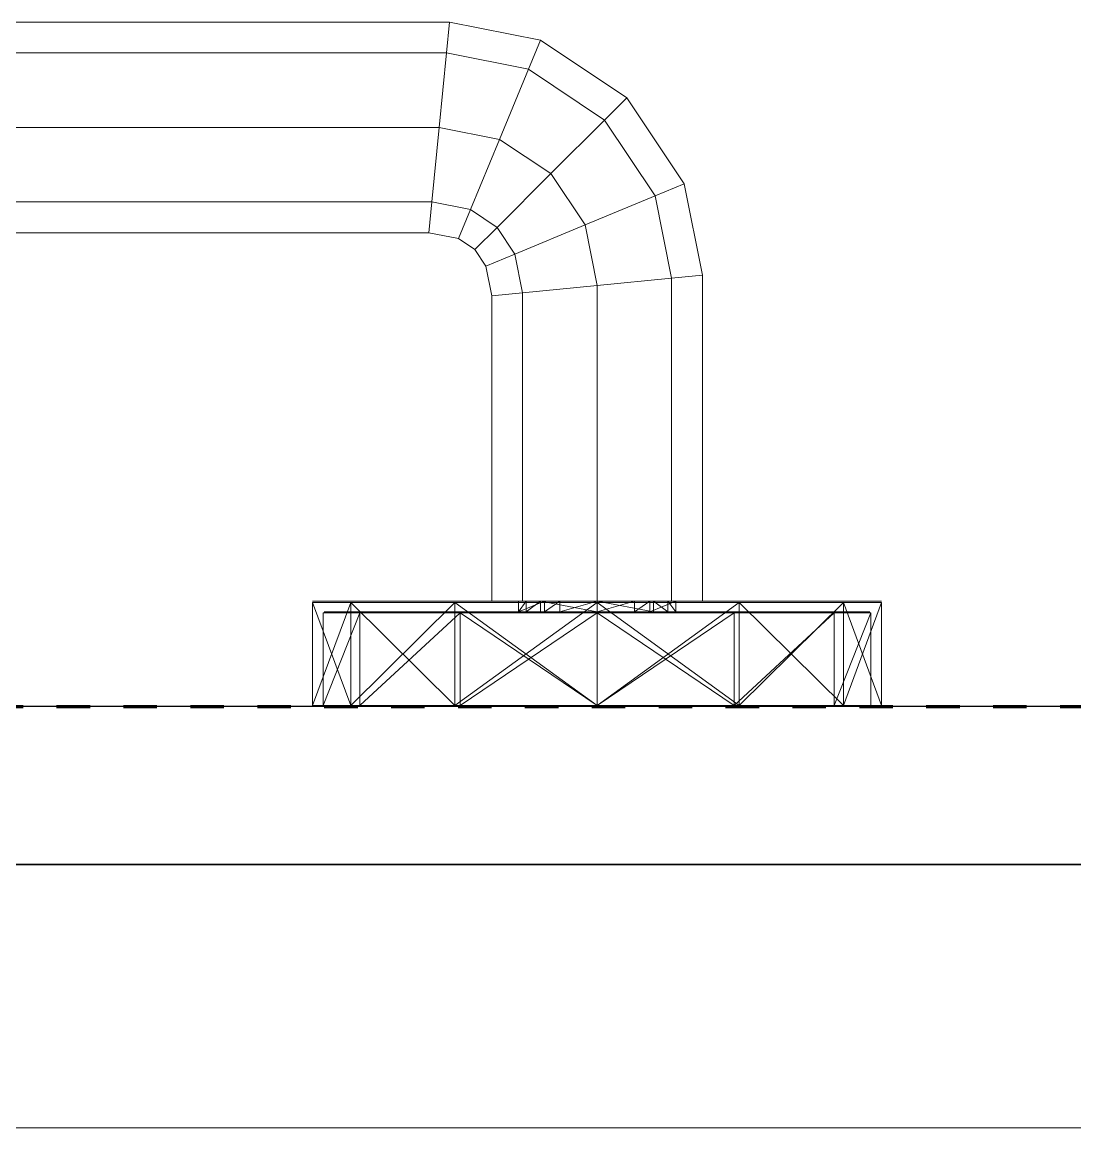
# Model space of a CAD drawing. Header units: millimetres. Extents: x -5300 to 98858, y -5196 to 93886.
# Drawn here: x 55917.4 to 56017.4, y 46445 to 46550 of the extents above; entities that cross this region are included whole.
import ezdxf

# ---------------------------------------------------------------- set-up
doc = ezdxf.new("R2010")
doc.units = ezdxf.units.MM
doc.linetypes.add('Штрих', pattern=[6.35, 3.175, -3.175])
doc.linetypes.add('Штрих_2_', pattern=[6.35, 3.175, -3.175])
for name, color, linetype, lineweight, true_color in [('_Разделитель помещений_', 4, 'Штрих', 70, 0x00ffff), ('Двери', 7, 'Continuous', 18, 0x7f7f7f), ('Стены', 7, 'Continuous', 18, 0x7f7f7f), ('Стены разрез', 7, 'Continuous', 50, 0x7f7f7f)]:
    doc.layers.add(name, color=color, linetype=linetype, lineweight=lineweight, true_color=true_color)

# ---------------------------------------------------------------- blocks, each defined once
blk = doc.blocks.new('СТВ_Перегородка_Кирпич 81954 - СТВ_Перегородка_Кирпич 81954-242721-Подвал')
at = {"layer": 'Стены', "color": 254, "true_color": 0xd4d4d4}
for p, q in [((55510, 46485), (57010, 46485)), ((55510, 46470), (57010, 46470)), ((57010, 46470), (55510, 46470))]:
    blk.add_line(p, q, dxfattribs=at)
at = {"layer": 'Стены разрез', "color": 254, "lineweight": 25, "true_color": 0xd4d4d4}
for p, q in [((57635, 46485), (54765, 46485)), ((57650, 46470), (54750, 46470)), ((54765, 46470), (57635, 46470))]:
    blk.add_line(p, q, dxfattribs=at)
blk = doc.blocks.new('Дп-9 - Дп-9-242763-Подвал')
at = {"layer": 'Двери', "color": 254, "true_color": 0xd4d4d4}
for p, q in [((55876.02, 46550), (55957.98, 46550)), ((55957.98, 46550), (55876.02, 46550)), ((55957.7, 46547.07), (55957.98, 46550)), ((55957.98, 46550), (55957.7, 46547.07)), ((55957.98, 46550), (55957.7, 46547.07)), ((55957.7, 46547.07), (55957.98, 46550)), ((55957.98, 46550), (55966.64, 46548.28)), ((55966.64, 46548.28), (55957.98, 46550)), ((55965.5, 46545.52), (55966.64, 46548.28)), ((55966.64, 46548.28), (55965.5, 46545.52)), ((55966.64, 46548.28), (55965.5, 46545.52)), ((55965.5, 46545.52), (55966.64, 46548.28)), ((55966.64, 46548.28), (55974.82, 46542.82)), ((55974.82, 46542.82), (55966.64, 46548.28)), ((55957.7, 46547.07), (55876.3, 46547.07)), ((55876.3, 46547.07), (55957.7, 46547.07)), ((55876.3, 46547.07), (55957.7, 46547.07)), ((55957.7, 46547.07), (55876.3, 46547.07)), ((55957, 46540), (55957.7, 46547.07)), ((55957.7, 46547.07), (55957, 46540)), ((55957.7, 46547.07), (55957, 46540)), ((55957, 46540), (55957.7, 46547.07)), ((55965.5, 46545.52), (55957.7, 46547.07)), ((55957.7, 46547.07), (55965.5, 46545.52)), ((55957.7, 46547.07), (55965.5, 46545.52)), ((55965.5, 46545.52), (55957.7, 46547.07)), ((55962.74, 46538.86), (55965.5, 46545.52)), ((55965.5, 46545.52), (55962.74, 46538.86)), ((55965.5, 46545.52), (55962.74, 46538.86)), ((55962.74, 46538.86), (55965.5, 46545.52)), ((55972.7, 46540.7), (55965.5, 46545.52)), ((55965.5, 46545.52), (55972.7, 46540.7)), ((55965.5, 46545.52), (55972.7, 46540.7)), ((55972.7, 46540.7), (55965.5, 46545.52)), ((55972.7, 46540.7), (55974.82, 46542.82)), ((55974.82, 46542.82), (55972.7, 46540.7)), ((55974.82, 46542.82), (55972.7, 46540.7)), ((55972.7, 46540.7), (55974.82, 46542.82)), ((55974.82, 46542.82), (55980.28, 46534.64)), ((55980.28, 46534.64), (55974.82, 46542.82)), ((55967.61, 46535.61), (55972.7, 46540.7)), ((55972.7, 46540.7), (55967.61, 46535.61)), ((55972.7, 46540.7), (55967.61, 46535.61)), ((55967.61, 46535.61), (55972.7, 46540.7)), ((55977.52, 46533.5), (55972.7, 46540.7)), ((55972.7, 46540.7), (55977.52, 46533.5)), ((55972.7, 46540.7), (55977.52, 46533.5)), ((55977.52, 46533.5), (55972.7, 46540.7)), ((55957, 46540), (55877, 46540)), ((55877, 46540), (55957, 46540)), ((55877, 46540), (55957, 46540)), ((55957, 46540), (55877, 46540)), ((55956.3, 46532.93), (55957, 46540)), ((55957, 46540), (55956.3, 46532.93)), ((55957, 46540), (55956.3, 46532.93)), ((55956.3, 46532.93), (55957, 46540)), ((55962.74, 46538.86), (55957, 46540)), ((55957, 46540), (55962.74, 46538.86)), ((55957, 46540), (55962.74, 46538.86)), ((55962.74, 46538.86), (55957, 46540)), ((55959.98, 46532.2), (55962.74, 46538.86)), ((55962.74, 46538.86), (55959.98, 46532.2)), ((55962.74, 46538.86), (55959.98, 46532.2)), ((55959.98, 46532.2), (55962.74, 46538.86)), ((55967.61, 46535.61), (55962.74, 46538.86)), ((55962.74, 46538.86), (55967.61, 46535.61)), ((55962.74, 46538.86), (55967.61, 46535.61)), ((55967.61, 46535.61), (55962.74, 46538.86)), ((55962.51, 46530.51), (55967.61, 46535.61)), ((55967.61, 46535.61), (55962.51, 46530.51)), ((55967.61, 46535.61), (55962.51, 46530.51)), ((55962.51, 46530.51), (55967.61, 46535.61)), ((55970.86, 46530.74), (55967.61, 46535.61)), ((55967.61, 46535.61), (55970.86, 46530.74)), ((55967.61, 46535.61), (55970.86, 46530.74)), ((55970.86, 46530.74), (55967.61, 46535.61)), ((55977.52, 46533.5), (55980.28, 46534.64)), ((55980.28, 46534.64), (55977.52, 46533.5)), ((55980.28, 46534.64), (55977.52, 46533.5)), ((55977.52, 46533.5), (55980.28, 46534.64)), ((55980.28, 46534.64), (55982, 46525.98)), ((55982, 46525.98), (55980.28, 46534.64)), ((55956.3, 46532.93), (55877.7, 46532.93)), ((55877.7, 46532.93), (55956.3, 46532.93)), ((55877.7, 46532.93), (55956.3, 46532.93)), ((55956.3, 46532.93), (55877.7, 46532.93)), ((55956.02, 46530), (55956.3, 46532.93)), ((55956.3, 46532.93), (55956.02, 46530)), ((55956.3, 46532.93), (55956.02, 46530)), ((55956.02, 46530), (55956.3, 46532.93)), ((55959.98, 46532.2), (55956.3, 46532.93)), ((55956.3, 46532.93), (55959.98, 46532.2)), ((55956.3, 46532.93), (55959.98, 46532.2)), ((55959.98, 46532.2), (55956.3, 46532.93)), ((55970.86, 46530.74), (55977.52, 46533.5)), ((55977.52, 46533.5), (55970.86, 46530.74)), ((55977.52, 46533.5), (55970.86, 46530.74)), ((55970.86, 46530.74), (55977.52, 46533.5)), ((55979.07, 46525.7), (55977.52, 46533.5)), ((55977.52, 46533.5), (55979.07, 46525.7)), ((55977.52, 46533.5), (55979.07, 46525.7)), ((55979.07, 46525.7), (55977.52, 46533.5)), ((55958.84, 46529.44), (55959.98, 46532.2)), ((55959.98, 46532.2), (55958.84, 46529.44)), ((55959.98, 46532.2), (55958.84, 46529.44)), ((55958.84, 46529.44), (55959.98, 46532.2)), ((55962.51, 46530.51), (55959.98, 46532.2)), ((55959.98, 46532.2), (55962.51, 46530.51)), ((55959.98, 46532.2), (55962.51, 46530.51)), ((55962.51, 46530.51), (55959.98, 46532.2)), ((55956.02, 46530), (55877.98, 46530)), ((55877.98, 46530), (55956.02, 46530)), ((55958.84, 46529.44), (55956.02, 46530)), ((55956.02, 46530), (55958.84, 46529.44)), ((55960.4, 46528.4), (55962.51, 46530.51)), ((55962.51, 46530.51), (55960.4, 46528.4)), ((55962.51, 46530.51), (55960.4, 46528.4)), ((55960.4, 46528.4), (55962.51, 46530.51)), ((55964.2, 46527.98), (55962.51, 46530.51)), ((55962.51, 46530.51), (55964.2, 46527.98)), ((55962.51, 46530.51), (55964.2, 46527.98)), ((55964.2, 46527.98), (55962.51, 46530.51)), ((55964.2, 46527.98), (55970.86, 46530.74)), ((55970.86, 46530.74), (55964.2, 46527.98)), ((55970.86, 46530.74), (55964.2, 46527.98)), ((55964.2, 46527.98), (55970.86, 46530.74)), ((55972, 46525), (55970.86, 46530.74)), ((55970.86, 46530.74), (55972, 46525)), ((55970.86, 46530.74), (55972, 46525)), ((55972, 46525), (55970.86, 46530.74)), ((55960.4, 46528.4), (55958.84, 46529.44)), ((55958.84, 46529.44), (55960.4, 46528.4)), ((55961.44, 46526.84), (55960.4, 46528.4)), ((55960.4, 46528.4), (55961.44, 46526.84)), ((55961.44, 46526.84), (55964.2, 46527.98)), ((55964.2, 46527.98), (55961.44, 46526.84)), ((55964.2, 46527.98), (55961.44, 46526.84)), ((55961.44, 46526.84), (55964.2, 46527.98)), ((55964.93, 46524.3), (55964.2, 46527.98)), ((55964.2, 46527.98), (55964.93, 46524.3)), ((55964.2, 46527.98), (55964.93, 46524.3)), ((55964.93, 46524.3), (55964.2, 46527.98)), ((55962, 46524.02), (55961.44, 46526.84)), ((55961.44, 46526.84), (55962, 46524.02)), ((55972, 46525), (55979.07, 46525.7)), ((55979.07, 46525.7), (55972, 46525)), ((55979.07, 46525.7), (55972, 46525)), ((55972, 46525), (55979.07, 46525.7)), ((55979.07, 46525.7), (55982, 46525.98)), ((55982, 46525.98), (55979.07, 46525.7)), ((55982, 46525.98), (55979.07, 46525.7)), ((55979.07, 46525.7), (55982, 46525.98)), ((55979.07, 46495), (55979.07, 46525.7)), ((55979.07, 46525.7), (55979.07, 46495)), ((55979.07, 46525.7), (55979.07, 46495)), ((55979.07, 46495), (55979.07, 46525.7)), ((55982, 46525.98), (55982, 46495)), ((55982, 46495), (55982, 46525.98)), ((55964.93, 46524.3), (55972, 46525)), ((55972, 46525), (55964.93, 46524.3)), ((55972, 46525), (55964.93, 46524.3)), ((55964.93, 46524.3), (55972, 46525)), ((55972, 46495), (55972, 46525)), ((55972, 46525), (55972, 46495)), ((55972, 46525), (55972, 46495)), ((55972, 46495), (55972, 46525)), ((55962, 46524.02), (55964.93, 46524.3)), ((55964.93, 46524.3), (55962, 46524.02)), ((55964.93, 46524.3), (55962, 46524.02)), ((55962, 46524.02), (55964.93, 46524.3)), ((55962, 46495), (55962, 46524.02)), ((55962, 46524.02), (55962, 46495)), ((55964.93, 46495), (55964.93, 46524.3)), ((55964.93, 46524.3), (55964.93, 46495)), ((55964.93, 46524.3), (55964.93, 46495)), ((55964.93, 46495), (55964.93, 46524.3)), ((55948.62, 46495), (55945, 46495)), ((55945, 46495), (55948.62, 46495)), ((55945, 46495), (55958.5, 46495)), ((55948.62, 46494.9), (55945, 46494.9)), ((55948.62, 46494.9), (55945, 46494.9)), ((55945, 46485.1), (55945, 46494.9)), ((55948.62, 46485.1), (55945, 46494.9)), ((55948.62, 46494.9), (55945, 46485.1)), ((55948.62, 46494.9), (55945, 46494.9)), ((55945, 46494.9), (55948.62, 46494.9)), ((55945, 46494.9), (55945, 46485.1)), ((55948.62, 46485.1), (55945, 46494.9)), ((55945, 46485.1), (55948.62, 46494.9)), ((55948.71, 46495), (55945.1, 46495)), ((55948.71, 46495), (55945.1, 46495)), ((55967, 46495), (55945.1, 46495)), ((55967, 46495), (55945.1, 46495)), ((55967, 46495), (55945.1, 46495)), ((55958.5, 46495), (55948.62, 46495)), ((55948.62, 46495), (55958.5, 46495)), ((55948.62, 46495), (55958.5, 46495)), ((55958.5, 46494.9), (55948.62, 46494.9)), ((55958.5, 46494.9), (55948.62, 46494.9)), ((55958.5, 46485.1), (55948.62, 46494.9)), ((55958.5, 46494.9), (55948.62, 46485.1)), ((55948.62, 46485.1), (55948.62, 46494.9)), ((55948.62, 46485.1), (55948.62, 46494.9)), ((55958.5, 46494.9), (55948.62, 46494.9)), ((55958.5, 46494.9), (55948.62, 46494.9)), ((55958.5, 46494.9), (55948.62, 46485.1)), ((55958.5, 46485.1), (55948.62, 46494.9)), ((55948.62, 46494.9), (55948.62, 46485.1)), ((55948.62, 46494.9), (55948.62, 46485.1)), ((55958.55, 46495), (55948.71, 46495)), ((55958.55, 46495), (55948.71, 46495)), ((55967, 46495), (55948.71, 46495)), ((55964.53, 46495), (55948.71, 46495)), ((55965.28, 46495), (55948.71, 46495)), ((55948.71, 46495), (55967, 46495)), ((55967, 46495), (55948.71, 46495)), ((55972, 46495), (55958.5, 46495)), ((55972, 46495), (55958.5, 46495)), ((55985.5, 46495), (55958.5, 46495)), ((55985.5, 46495), (55958.5, 46495)), ((55985.5, 46495), (55958.5, 46495)), ((55958.5, 46495), (55958.5, 46495)), ((55972, 46494.9), (55958.5, 46494.9)), ((55972, 46494.9), (55958.5, 46494.9)), ((55972, 46494.9), (55958.5, 46485.1)), ((55972, 46485.1), (55958.5, 46494.9)), ((55958.5, 46485.1), (55958.5, 46494.9)), ((55958.5, 46485.1), (55958.5, 46494.9)), ((55972, 46494.9), (55958.5, 46494.9)), ((55972, 46494.9), (55958.5, 46494.9)), ((55972, 46494.9), (55958.5, 46485.1)), ((55958.5, 46494.9), (55958.5, 46485.1)), ((55972, 46494.9), (55958.5, 46485.1)), ((55958.5, 46494.9), (55958.5, 46485.1)), ((55972, 46495), (55958.55, 46495)), ((55972, 46495), (55958.55, 46495)), ((55958.55, 46495), (55967, 46495)), ((55958.55, 46495), (55967, 46495)), ((55958.55, 46495), (55968.46, 46495)), ((55966.63, 46495), (55958.55, 46495)), ((55965.28, 46495), (55958.55, 46495)), ((55964.93, 46495), (55962, 46495)), ((55962, 46495), (55964.93, 46495)), ((55964.53, 46494), (55964.53, 46495)), ((55964.53, 46495), (55965.28, 46495)), ((55964.53, 46495), (55967, 46495)), ((55964.53, 46494), (55965.28, 46495)), ((55964.53, 46494), (55967, 46495)), ((55964.53, 46495), (55967, 46495)), ((55972, 46495), (55964.93, 46495)), ((55964.93, 46495), (55972, 46495)), ((55966.63, 46495), (55965.28, 46495)), ((55965.28, 46494), (55966.63, 46495)), ((55965.28, 46494), (55965.28, 46495)), ((55972, 46495), (55966.63, 46495)), ((55972, 46494), (55966.63, 46495)), ((55966.63, 46494), (55966.63, 46495)), ((55972, 46495), (55966.63, 46495)), ((55967, 46495), (55968.46, 46495)), ((55967, 46495), (55967, 46494)), ((55967, 46494), (55967, 46495)), ((55967, 46495), (55967, 46495)), ((55967, 46495), (55967, 46494)), ((55967, 46495), (55967, 46495)), ((55967, 46495), (55967, 46494)), ((55968.46, 46495), (55967, 46494)), ((55967, 46494), (55967, 46495)), ((55967, 46494), (55967, 46495)), ((55967, 46494), (55967, 46495)), ((55967, 46495), (55967, 46494)), ((55967, 46495), (55967, 46495)), ((55967, 46495), (55967, 46495)), ((55967, 46494), (55967, 46495)), ((55967, 46494), (55967, 46495)), ((55967, 46494), (55967, 46495)), ((55967, 46495), (55967, 46495)), ((55972, 46495), (55968.46, 46495)), ((55972, 46495), (55968.46, 46495)), ((55972, 46495), (55968.46, 46494)), ((55968.46, 46495), (55968.46, 46494)), ((55985.45, 46495), (55972, 46495)), ((55985.45, 46495), (55972, 46495)), ((55977.37, 46495), (55972, 46495)), ((55972, 46495), (55975.54, 46495)), ((55977.37, 46494), (55972, 46495)), ((55972, 46494), (55972, 46495)), ((55977.37, 46495), (55972, 46495)), ((55972, 46495), (55972, 46495)), ((55972, 46495), (55975.54, 46495)), ((55972, 46495), (55972, 46494)), ((55975.54, 46495), (55972, 46494)), ((55972, 46495), (55972, 46495)), ((55972, 46495), (55985.5, 46495)), ((55985.5, 46495), (55972, 46495)), ((55979.07, 46495), (55972, 46495)), ((55972, 46495), (55979.07, 46495)), ((55985.5, 46494.9), (55972, 46494.9)), ((55985.5, 46494.9), (55972, 46494.9)), ((55985.5, 46485.1), (55972, 46494.9)), ((55985.5, 46494.9), (55972, 46485.1)), ((55972, 46485.1), (55972, 46494.9)), ((55972, 46485.1), (55972, 46494.9)), ((55985.5, 46494.9), (55972, 46494.9)), ((55985.5, 46494.9), (55972, 46494.9)), ((55985.5, 46494.9), (55972, 46485.1)), ((55972, 46494.9), (55972, 46485.1)), ((55985.5, 46494.9), (55972, 46485.1)), ((55972, 46494.9), (55972, 46485.1)), ((55977, 46495), (55975.54, 46495)), ((55977, 46495), (55975.54, 46494)), ((55985.45, 46495), (55975.54, 46495)), ((55975.54, 46495), (55975.54, 46494)), ((55977, 46494), (55977, 46495)), ((55979.47, 46495), (55977, 46495)), ((55977, 46495), (55977, 46494)), ((55977, 46494), (55979.47, 46495)), ((55977, 46494), (55977, 46495)), ((55977, 46494), (55977, 46495)), ((55977, 46494), (55977, 46495)), ((55979.47, 46495), (55977, 46495)), ((55977, 46495), (55977, 46495)), ((55977, 46495), (55977, 46495)), ((55977, 46495), (55995.3, 46495)), ((55977, 46495), (55998.9, 46495)), ((55977, 46495), (55977, 46495)), ((55977, 46495), (55977, 46494)), ((55977, 46495), (55998.9, 46495)), ((55977, 46495), (55977, 46495)), ((55977, 46495), (55977, 46494)), ((55977, 46495), (55977, 46494)), ((55977, 46495), (55998.9, 46495)), ((55977, 46495), (55995.3, 46495)), ((55977, 46495), (55977, 46495)), ((55977, 46495), (55977, 46494)), ((55977, 46495), (55977, 46494)), ((55977, 46495), (55977, 46494)), ((55977, 46495), (55995.3, 46495)), ((55977, 46495), (55985.45, 46495)), ((55977, 46495), (55985.45, 46495)), ((55977.37, 46495), (55978.72, 46495)), ((55978.72, 46494), (55977.37, 46495)), ((55977.37, 46494), (55977.37, 46495)), ((55977.37, 46495), (55985.45, 46495)), ((55979.47, 46495), (55978.72, 46495)), ((55979.47, 46494), (55978.72, 46495)), ((55978.72, 46494), (55978.72, 46495)), ((55978.72, 46495), (55985.45, 46495)), ((55978.72, 46495), (55995.3, 46495)), ((55982, 46495), (55979.07, 46495)), ((55979.07, 46495), (55982, 46495)), ((55979.47, 46494), (55979.47, 46495)), ((55979.47, 46495), (55995.3, 46495)), ((55985.45, 46495), (55995.3, 46495)), ((55995.3, 46495), (55985.45, 46495)), ((55985.5, 46495), (55995.38, 46495)), ((55995.38, 46495), (55985.5, 46495)), ((55985.5, 46495), (55999, 46495)), ((55985.5, 46495), (55995.38, 46495)), ((55985.5, 46495), (55985.5, 46495)), ((55995.38, 46494.9), (55985.5, 46494.9)), ((55995.38, 46494.9), (55985.5, 46494.9)), ((55985.5, 46485.1), (55995.38, 46494.9)), ((55985.5, 46485.1), (55985.5, 46494.9)), ((55995.38, 46485.1), (55985.5, 46494.9)), ((55985.5, 46485.1), (55985.5, 46494.9)), ((55985.5, 46494.9), (55995.38, 46494.9)), ((55995.38, 46494.9), (55985.5, 46494.9)), ((55985.5, 46494.9), (55985.5, 46485.1)), ((55985.5, 46485.1), (55995.38, 46494.9)), ((55995.38, 46485.1), (55985.5, 46494.9)), ((55985.5, 46494.9), (55985.5, 46485.1)), ((55995.3, 46495), (55998.9, 46495)), ((55998.9, 46495), (55995.3, 46495)), ((55995.38, 46495), (55999, 46495)), ((55999, 46495), (55995.38, 46495)), ((55995.38, 46494.9), (55999, 46494.9)), ((55999, 46494.9), (55995.38, 46494.9)), ((55995.38, 46485.1), (55995.38, 46494.9)), ((55995.38, 46485.1), (55999, 46494.9)), ((55999, 46485.1), (55995.38, 46494.9)), ((55995.38, 46485.1), (55995.38, 46494.9)), ((55995.38, 46494.9), (55999, 46494.9)), ((55999, 46494.9), (55995.38, 46494.9)), ((55995.38, 46494.9), (55995.38, 46485.1)), ((55995.38, 46485.1), (55999, 46494.9)), ((55999, 46485.1), (55995.38, 46494.9)), ((55995.38, 46494.9), (55995.38, 46485.1)), ((55999, 46485.1), (55999, 46494.9)), ((55999, 46494.9), (55999, 46485.1)), ((55949.48, 46493.9), (55946, 46493.9)), ((55949.48, 46493.9), (55946, 46493.9)), ((55946, 46493.9), (55946, 46485.1)), ((55949.48, 46493.9), (55946, 46485.1)), ((55949.48, 46493.9), (55946, 46485.1)), ((55949.57, 46494), (55946.1, 46494)), ((55949.57, 46494), (55946.1, 46494)), ((55967, 46494), (55946.1, 46494)), ((55967, 46494), (55946.1, 46494)), ((55967, 46494), (55946.1, 46494)), ((55959, 46493.9), (55949.48, 46493.9)), ((55959, 46493.9), (55949.48, 46493.9)), ((55959, 46493.9), (55949.48, 46485.1)), ((55959, 46493.9), (55949.48, 46485.1)), ((55949.48, 46493.9), (55949.48, 46485.1)), ((55949.48, 46493.9), (55949.48, 46485.1)), ((55959.05, 46494), (55949.57, 46494)), ((55959.05, 46494), (55949.57, 46494)), ((55965.28, 46494), (55949.57, 46494)), ((55967, 46494), (55949.57, 46494)), ((55964.53, 46494), (55949.57, 46494)), ((55949.57, 46494), (55967, 46494)), ((55967, 46494), (55949.57, 46494)), ((55972, 46493.9), (55959, 46493.9)), ((55972, 46493.9), (55959, 46493.9)), ((55972, 46493.9), (55959, 46485.1)), ((55972, 46485.1), (55959, 46493.9)), ((55959, 46493.9), (55959, 46485.1)), ((55959, 46493.9), (55959, 46485.1)), ((55972, 46494), (55959.05, 46494)), ((55972, 46494), (55959.05, 46494)), ((55966.63, 46494), (55959.05, 46494)), ((55959.05, 46494), (55965.28, 46494)), ((55968.46, 46494), (55959.05, 46494)), ((55967, 46494), (55959.05, 46494)), ((55967, 46494), (55959.05, 46494)), ((55965.28, 46494), (55964.53, 46494)), ((55964.53, 46494), (55967, 46494)), ((55964.53, 46494), (55967, 46494)), ((55966.63, 46494), (55965.28, 46494)), ((55972, 46494), (55966.63, 46494)), ((55972, 46494), (55966.63, 46494)), ((55968.46, 46494), (55967, 46494)), ((55967, 46494), (55967, 46494)), ((55967, 46494), (55967, 46494)), ((55967, 46494), (55967, 46494)), ((55967, 46494), (55967, 46494)), ((55967, 46494), (55967, 46494)), ((55972, 46494), (55968.46, 46494)), ((55972, 46494), (55968.46, 46494)), ((55984.95, 46494), (55972, 46494)), ((55984.95, 46494), (55972, 46494)), ((55977.37, 46494), (55972, 46494)), ((55975.54, 46494), (55972, 46494)), ((55977.37, 46494), (55972, 46494)), ((55972, 46494), (55972, 46494)), ((55975.54, 46494), (55972, 46494)), ((55972, 46494), (55972, 46494)), ((55985, 46493.9), (55972, 46493.9)), ((55985, 46493.9), (55972, 46493.9)), ((55985, 46493.9), (55972, 46485.1)), ((55972, 46493.9), (55972, 46485.1)), ((55972, 46493.9), (55972, 46485.1)), ((55972, 46493.9), (55985, 46485.1)), ((55977, 46494), (55975.54, 46494)), ((55975.54, 46494), (55984.95, 46494)), ((55979.47, 46494), (55977, 46494)), ((55979.47, 46494), (55977, 46494)), ((55977, 46494), (55977, 46494)), ((55977, 46494), (55994.43, 46494)), ((55977, 46494), (55977, 46494)), ((55977, 46494), (55997.9, 46494)), ((55977, 46494), (55977, 46494)), ((55977, 46494), (55984.95, 46494)), ((55977, 46494), (55977, 46494)), ((55977, 46494), (55984.95, 46494)), ((55977, 46494), (55994.43, 46494)), ((55977, 46494), (55977, 46494)), ((55977, 46494), (55997.9, 46494)), ((55977, 46494), (55994.43, 46494)), ((55977, 46494), (55997.9, 46494)), ((55978.72, 46494), (55977.37, 46494)), ((55984.95, 46494), (55977.37, 46494)), ((55979.47, 46494), (55978.72, 46494)), ((55994.43, 46494), (55978.72, 46494)), ((55984.95, 46494), (55978.72, 46494)), ((55979.47, 46494), (55994.43, 46494)), ((55994.43, 46494), (55984.95, 46494)), ((55984.95, 46494), (55994.43, 46494)), ((55985, 46493.9), (55994.52, 46493.9)), ((55985, 46493.9), (55994.52, 46493.9)), ((55985, 46493.9), (55985, 46485.1)), ((55994.52, 46493.9), (55985, 46485.1)), ((55985, 46493.9), (55985, 46485.1)), ((55985, 46485.1), (55994.52, 46493.9)), ((55994.43, 46494), (55997.9, 46494)), ((55997.9, 46494), (55994.43, 46494)), ((55994.52, 46493.9), (55998, 46493.9)), ((55998, 46493.9), (55994.52, 46493.9)), ((55994.52, 46493.9), (55994.52, 46485.1)), ((55994.52, 46485.1), (55998, 46493.9)), ((55998, 46493.9), (55994.52, 46485.1)), ((55994.52, 46493.9), (55994.52, 46485.1)), ((55998, 46493.9), (55998, 46485.1)), ((55510, 46485), (57010, 46485)), ((57010, 46485), (55510, 46485)), ((56922, 46485), (55598, 46485)), ((55598, 46485), (56922, 46485)), ((55598, 46485), (56022, 46485)), ((56022, 46485), (55598, 46485)), ((55598, 46485), (56022, 46485)), ((56022, 46485), (55598, 46485)), ((55948.62, 46485.1), (55945, 46485.1)), ((55948.62, 46485.1), (55945, 46485.1)), ((55948.62, 46485.1), (55945, 46485.1)), ((55945, 46485.1), (55948.62, 46485.1)), ((55948.62, 46485), (55945, 46485)), ((55945, 46485), (55948.62, 46485)), ((55958.5, 46485), (55945, 46485)), ((55948.71, 46485), (55945.1, 46485)), ((55948.71, 46485), (55945.1, 46485)), ((55949.4, 46485), (55945.1, 46485)), ((55949.4, 46485), (55945.1, 46485)), ((55945.9, 46485), (55945.1, 46485)), ((55949.4, 46485), (55945.9, 46485)), ((55949.4, 46485), (55945.9, 46485)), ((55949.48, 46485.1), (55946, 46485.1)), ((55949.48, 46485.1), (55946, 46485.1)), ((55958.5, 46485.1), (55948.62, 46485.1)), ((55958.5, 46485.1), (55948.62, 46485.1)), ((55958.5, 46485.1), (55948.62, 46485.1)), ((55958.5, 46485.1), (55948.62, 46485.1)), ((55958.5, 46485), (55948.62, 46485)), ((55948.62, 46485), (55958.5, 46485)), ((55958.5, 46485), (55948.62, 46485)), ((55958.55, 46485), (55948.71, 46485)), ((55958.55, 46485), (55948.71, 46485)), ((55949.4, 46485), (55948.71, 46485)), ((55949.4, 46485), (55948.71, 46485)), ((55958.95, 46485), (55949.4, 46485)), ((55958.95, 46485), (55949.4, 46485)), ((55958.55, 46485), (55949.4, 46485)), ((55958.55, 46485), (55949.4, 46485)), ((55959, 46485.1), (55949.48, 46485.1)), ((55959, 46485.1), (55949.48, 46485.1)), ((55972, 46485.1), (55958.5, 46485.1)), ((55972, 46485.1), (55958.5, 46485.1)), ((55972, 46485.1), (55958.5, 46485.1)), ((55972, 46485.1), (55958.5, 46485.1)), ((55972, 46485), (55958.5, 46485)), ((55958.5, 46485), (55972, 46485)), ((55958.5, 46485), (55958.5, 46485)), ((55958.5, 46485), (55985.5, 46485)), ((55958.5, 46485), (55985.5, 46485)), ((55958.5, 46485), (55985.5, 46485)), ((55972, 46485), (55958.55, 46485)), ((55972, 46485), (55958.55, 46485)), ((55958.95, 46485), (55958.55, 46485)), ((55958.95, 46485), (55958.55, 46485)), ((55972, 46485), (55958.95, 46485)), ((55972, 46485), (55958.95, 46485)), ((55972, 46485), (55958.95, 46485)), ((55972, 46485), (55958.95, 46485)), ((55972, 46485.1), (55959, 46485.1)), ((55972, 46485.1), (55959, 46485.1)), ((55985, 46485.1), (55972, 46485.1)), ((55985.5, 46485.1), (55972, 46485.1)), ((55985.5, 46485.1), (55972, 46485.1)), ((55972, 46485.1), (55985, 46485.1)), ((55972, 46485.1), (55985.5, 46485.1)), ((55985.5, 46485.1), (55972, 46485.1)), ((55985.05, 46485), (55972, 46485)), ((55985.45, 46485), (55972, 46485)), ((55985.05, 46485), (55972, 46485)), ((55985.45, 46485), (55972, 46485)), ((55985.05, 46485), (55972, 46485)), ((55972, 46485), (55972, 46485)), ((55985.05, 46485), (55972, 46485)), ((55972, 46485), (55972, 46485)), ((55972, 46485), (55985.5, 46485)), ((55972, 46485), (55985.5, 46485)), ((55994.52, 46485.1), (55985, 46485.1)), ((55985, 46485.1), (55994.52, 46485.1)), ((55985.05, 46485), (55994.61, 46485)), ((55994.61, 46485), (55985.05, 46485)), ((55985.05, 46485), (55985.45, 46485)), ((55985.05, 46485), (55985.45, 46485)), ((55995.3, 46485), (55985.45, 46485)), ((55995.3, 46485), (55985.45, 46485)), ((55994.61, 46485), (55985.45, 46485)), ((55994.61, 46485), (55985.45, 46485)), ((55985.5, 46485.1), (55995.38, 46485.1)), ((55995.38, 46485.1), (55985.5, 46485.1)), ((55985.5, 46485.1), (55995.38, 46485.1)), ((55995.38, 46485.1), (55985.5, 46485.1)), ((55985.5, 46485), (55995.38, 46485)), ((55995.38, 46485), (55985.5, 46485)), ((55985.5, 46485), (55985.5, 46485)), ((55995.38, 46485), (55985.5, 46485)), ((55999, 46485), (55985.5, 46485)), ((55994.52, 46485.1), (55998, 46485.1)), ((55998, 46485.1), (55994.52, 46485.1)), ((55994.61, 46485), (55998.1, 46485)), ((55998.1, 46485), (55994.61, 46485)), ((55994.61, 46485), (55995.3, 46485)), ((55994.61, 46485), (55998.9, 46485)), ((55998.9, 46485), (55994.61, 46485)), ((55994.61, 46485), (55995.3, 46485)), ((55995.3, 46485), (55998.9, 46485)), ((55998.9, 46485), (55995.3, 46485)), ((55995.38, 46485.1), (55999, 46485.1)), ((55999, 46485.1), (55995.38, 46485.1)), ((55995.38, 46485.1), (55999, 46485.1)), ((55999, 46485.1), (55995.38, 46485.1)), ((55995.38, 46485), (55999, 46485)), ((55999, 46485), (55995.38, 46485)), ((55998.1, 46485), (55998.9, 46485)), ((56922, 46445), (55598, 46445)), ((55598, 46445), (56922, 46445)), ((56022, 46445), (55598, 46445)), ((56022, 46445), (55598, 46445)), ((55598, 46445), (56022, 46445)), ((55598, 46445), (56022, 46445)), ((56910, 46445), (55610, 46445)), ((55610, 46445), (56910, 46445)), ((55948.62, 46445), (55945, 46445)), ((55945, 46445), (55948.62, 46445)), ((55945, 46445), (55958.5, 46445)), ((55948.71, 46445), (55945.1, 46445)), ((55948.71, 46445), (55945.1, 46445)), ((55949.4, 46445), (55945.1, 46445)), ((55949.4, 46445), (55945.1, 46445)), ((55945.9, 46445), (55945.1, 46445)), ((55949.4, 46445), (55945.9, 46445)), ((55949.4, 46445), (55945.9, 46445)), ((55958.5, 46445), (55948.62, 46445)), ((55948.62, 46445), (55958.5, 46445)), ((55948.62, 46445), (55958.5, 46445)), ((55958.55, 46445), (55948.71, 46445)), ((55958.55, 46445), (55948.71, 46445)), ((55949.4, 46445), (55948.71, 46445)), ((55948.71, 46445), (55949.4, 46445)), ((55958.95, 46445), (55949.4, 46445)), ((55958.95, 46445), (55949.4, 46445)), ((55958.55, 46445), (55949.4, 46445)), ((55958.55, 46445), (55949.4, 46445)), ((55972, 46445), (55958.5, 46445)), ((55972, 46445), (55958.5, 46445)), ((55985.5, 46445), (55958.5, 46445)), ((55985.5, 46445), (55958.5, 46445)), ((55985.5, 46445), (55958.5, 46445)), ((55958.5, 46445), (55958.5, 46445)), ((55972, 46445), (55958.55, 46445)), ((55972, 46445), (55958.55, 46445)), ((55958.95, 46445), (55958.55, 46445)), ((55958.55, 46445), (55958.95, 46445)), ((55972, 46445), (55958.95, 46445)), ((55972, 46445), (55958.95, 46445)), ((55972, 46445), (55958.95, 46445)), ((55972, 46445), (55958.95, 46445)), ((55985.05, 46445), (55972, 46445)), ((55985.45, 46445), (55972, 46445)), ((55985.45, 46445), (55972, 46445)), ((55985.05, 46445), (55972, 46445)), ((55985.05, 46445), (55972, 46445)), ((55972, 46445), (55972, 46445)), ((55985.05, 46445), (55972, 46445)), ((55972, 46445), (55972, 46445)), ((55972, 46445), (55985.5, 46445)), ((55985.5, 46445), (55972, 46445)), ((55985.05, 46445), (55994.61, 46445)), ((55994.61, 46445), (55985.05, 46445)), ((55985.05, 46445), (55985.45, 46445)), ((55985.45, 46445), (55985.05, 46445)), ((55985.45, 46445), (55995.3, 46445)), ((55995.3, 46445), (55985.45, 46445)), ((55985.45, 46445), (55994.61, 46445)), ((55994.61, 46445), (55985.45, 46445)), ((55985.5, 46445), (55995.38, 46445)), ((55995.38, 46445), (55985.5, 46445)), ((55985.5, 46445), (55999, 46445)), ((55985.5, 46445), (55995.38, 46445)), ((55985.5, 46445), (55985.5, 46445)), ((55994.61, 46445), (55998.1, 46445)), ((55998.1, 46445), (55994.61, 46445)), ((55995.3, 46445), (55994.61, 46445)), ((55994.61, 46445), (55998.9, 46445)), ((55998.9, 46445), (55994.61, 46445)), ((55995.3, 46445), (55994.61, 46445)), ((55995.3, 46445), (55998.9, 46445)), ((55998.9, 46445), (55995.3, 46445)), ((55995.38, 46445), (55999, 46445)), ((55999, 46445), (55995.38, 46445)), ((55998.9, 46445), (55998.1, 46445))]:
    blk.add_line(p, q, dxfattribs=at)
blk = doc.blocks.new('Дп-9 - Дп-9-242767-Подвал')
blk.add_blockref('Дп-9 - Дп-9-242763-Подвал', (0, 0))

msp = doc.modelspace()

# ---------------------------------------------------------------- linework, layer by layer
at = {"layer": '_Разделитель помещений_', "color": 131, "linetype": 'Штрих_2_', "true_color": 0xaaffff}
msp.add_line((54765, 46485), (57635, 46485), dxfattribs=at)

# ---------------------------------------------------------------- block references
at = {"layer": 'Двери', "color": 254, "true_color": 0xd4d4d4}
msp.add_blockref('Дп-9 - Дп-9-242767-Подвал', (0, 0), dxfattribs=at)
at = {"layer": 'Стены', "color": 254, "true_color": 0xd4d4d4}
msp.add_blockref('СТВ_Перегородка_Кирпич 81954 - СТВ_Перегородка_Кирпич 81954-242721-Подвал', (0, 0), dxfattribs=at)

doc.saveas('drawing.dxf')
